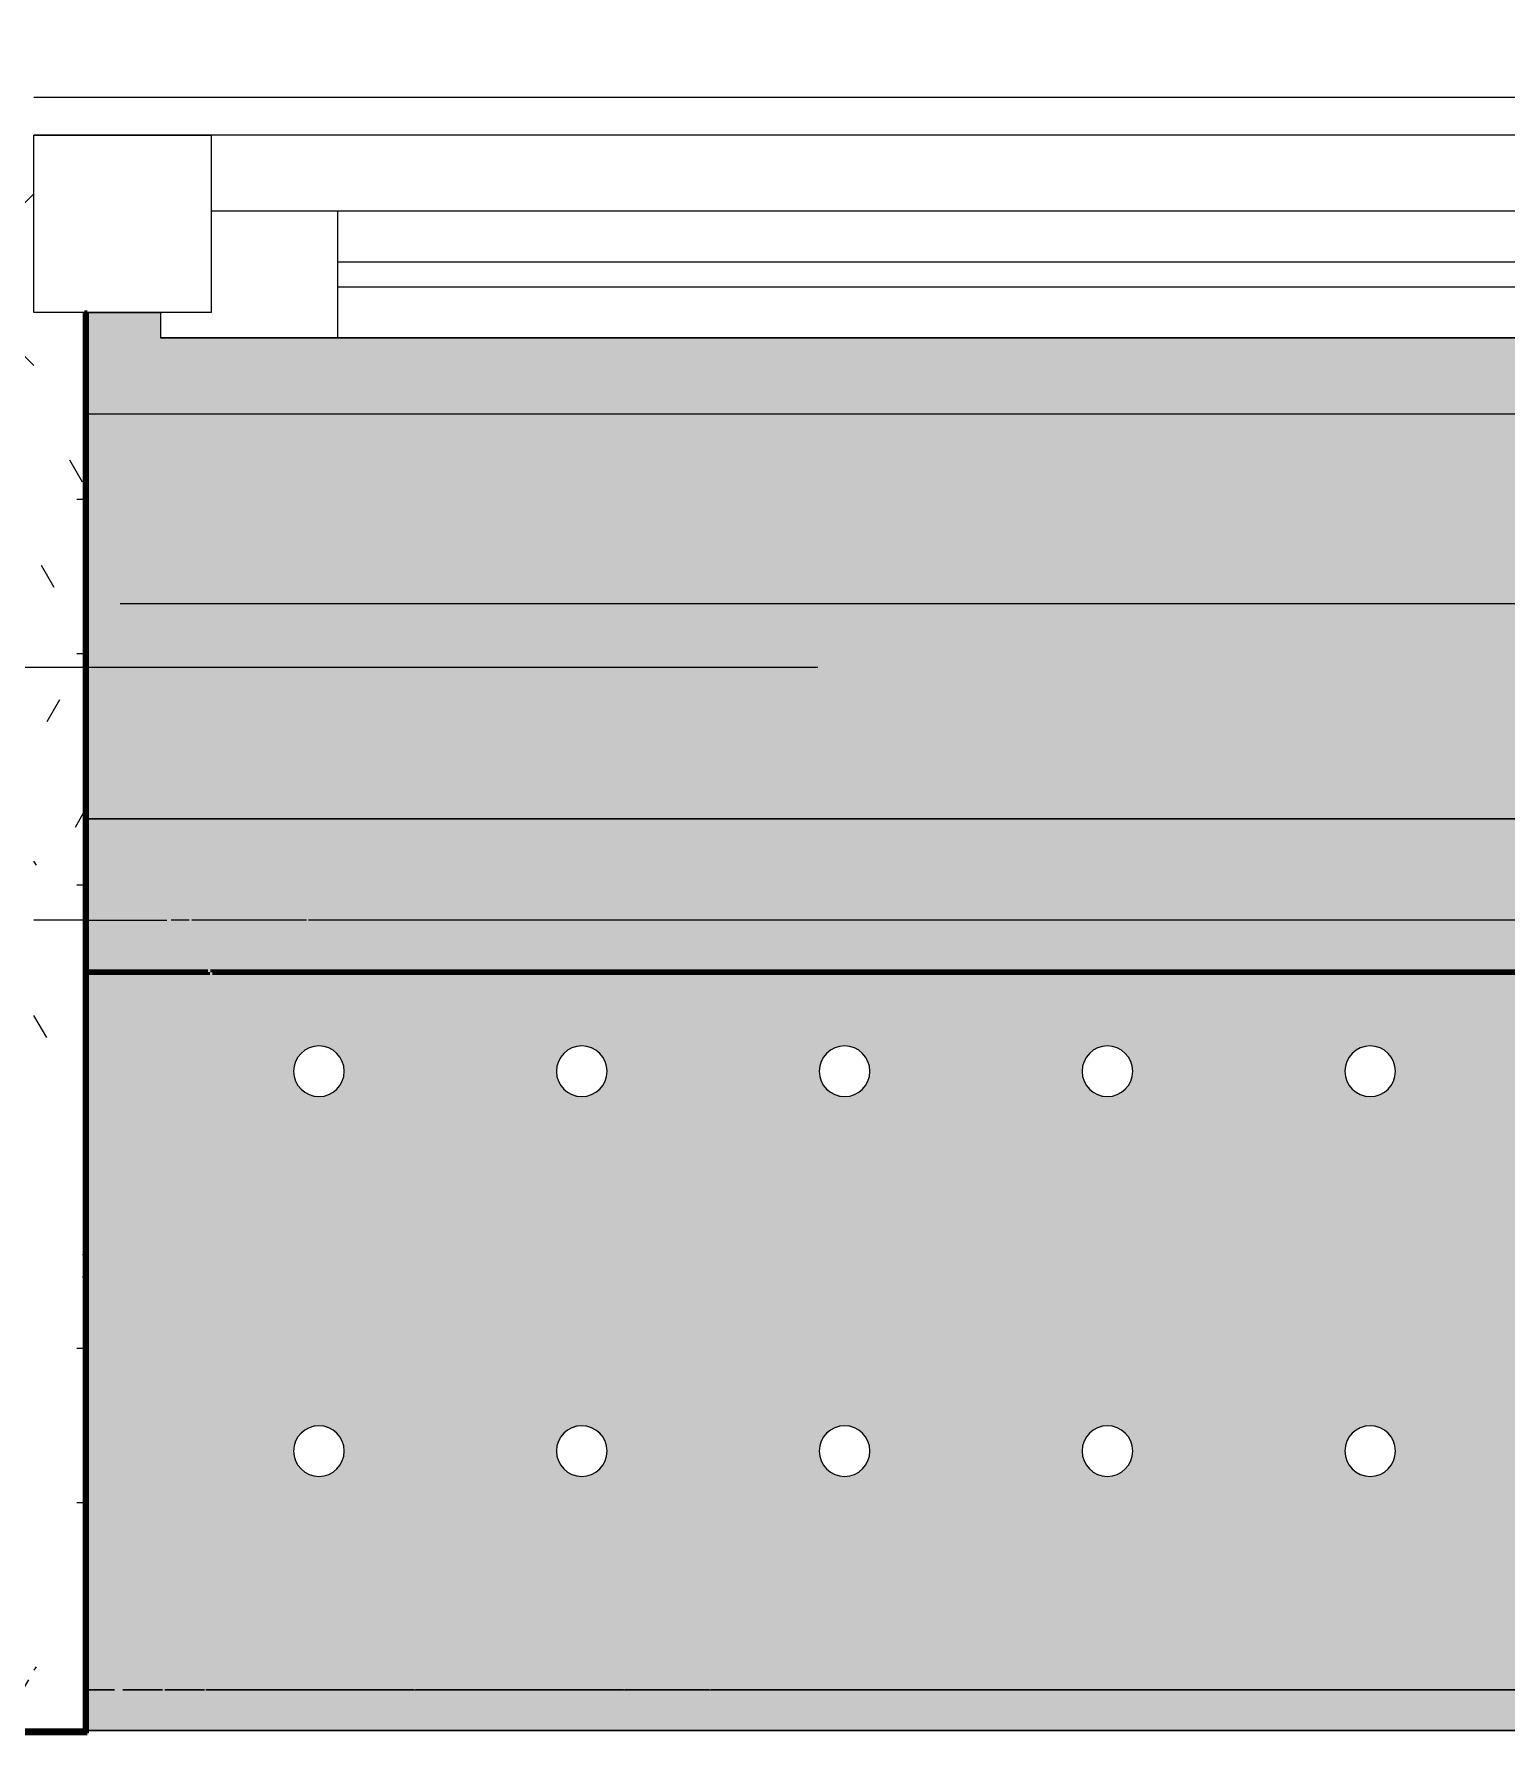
# Model space of a CAD drawing. Header units: millimetres. Extents: x 35524 to 235479, y -8553 to 29000.
# Drawn here: x 77250 to 77831, y 26579 to 27250 of the extents above; entities that cross this region are included whole.
import ezdxf

# ---------------------------------------------------------------- set-up
doc = ezdxf.new("R2010")
doc.units = ezdxf.units.MM
doc.linetypes.add('Осевая', pattern=[3175, 635, -476.25, 1587.5, -476.25])
for name, color, linetype, lineweight in [('A-GLAZ', 7, 'Continuous', 9), ('A-GLAZ-1', 7, 'Continuous', 13), ('A-WALL', 7, 'Continuous', 9), ('A-WALL-IDEN', 7, 'Continuous', 9), ('I-WALL', 7, 'Continuous', 9), ('Оси-2', 7, 'Осевая', 9)]:
    doc.layers.add(name, color=color, linetype=linetype, lineweight=lineweight)
for name, color, linetype, lineweight, true_color in [('I-WALL-12', 7, 'Continuous', 53, 0xeaa7bf), ('I-WALL-18', 7, 'Continuous', 80, 0xffd2ff), ('I-WALL-4', 7, 'Continuous', 9, 0xc0c0c0), ('I-WALL-5', 7, 'Continuous', 9, 0xcbc7bf), ('I-WALL-8', 7, 'Continuous', 80, 0xff80c0), ('S-WALL-ANLY', 7, 'Continuous', 13, 0x008040), ('Знаки-1', 7, 'Continuous', 9, 0xd4ccbd), ('Знаки-3', 9, 'Continuous', 9, 0x808080), ('Знаки-4', 7, 'Continuous', 9, 0xaba79f), ('Знаки-5', 7, 'Continuous', 9, 0xc1bbaf), ('Знаки-6', 7, 'Continuous', 9, 0xd5cdbe), ('Знаки-7', 7, 'Continuous', 9, 0xd1cabb), ('Знаки-8', 7, 'Continuous', 9, 0xccc5b7)]:
    doc.layers.add(name, color=color, linetype=linetype, lineweight=lineweight, true_color=true_color)
doc.layers.add('Знаки-2', color=7, linetype='Continuous', lineweight=9, transparency=0.5)
pattern_1 = [(45, (0, 0), (-70.71068, 70.71068), []), (135, (0, 0), (-70.71068, -70.71068), [])]
pattern_2 = [(0, (0, 0), (121.92, 30.48), [10.058, -81.382, 10.058, -81.382, -487.68]), (0, (0, 0), (121.92, 30.48), [-182.88, 10.058, -172.822, 10.058, -81.382, -213.36]), (0, (0, 0), (121.92, 30.48), [-457.2, 10.058, -50.902, 10.058, -142.342]), (120, (45.72, 15.24), (-87.356454, 90.345817), [10.058, -81.382, 10.058, -81.382, -487.68]), (120, (45.72, 15.24), (-87.356454, 90.345817), [-182.88, 10.058, -172.822, 10.058, -81.382, -213.36]), (120, (45.72, 15.24), (-87.356454, 90.345817), [-457.2, 10.058, -50.902, 10.058, -142.342]), (240, (60.96, 76.2), (-34.563546, -120.825817), [10.058, -81.382, 10.058, -81.382, -487.68]), (240, (60.96, 76.2), (-34.563546, -120.825817), [-182.88, 10.058, -172.822, 10.058, -81.382, -213.36]), (240, (60.96, 76.2), (-34.563546, -120.825817), [-457.2, 10.058, -50.902, 10.058, -142.342])]

# ---------------------------------------------------------------- blocks, each defined once
blk = doc.blocks.new('120_Окно_СКБ_2Ст - 120_Окно_СКБ_2Ст 3100х2500 _мал_створка слева_ 2-V29-План отделки стен 3 этажа в осях 12-23')
at = {"layer": 'A-GLAZ'}
for p, q in [((1550, -5), (-1550, -5)), ((-1430, -55), (600, -55)), ((600, -65), (-1430, -65)), ((-1530, -75), (-1500, -75))]:
    blk.add_line(p, q, dxfattribs=at)
at = {"layer": 'A-GLAZ-1'}
for p, q in [((-1550, -75), (-1550, -5)), ((-1550, -5), (-1480, -5)), ((-1480, -5), (-1480, -75)), ((650, -35), (-1480, -35)), ((-1480, -35), (-1480, -75)), ((-1430, -85), (-1430, -35)), ((-1480, -75), (-1550, -75)), ((-1480, -75), (-1500, -75)), ((-1500, -75), (-1500, -85)), ((-1500, -85), (670, -85)), ((670, -85), (-1500, -85))]:
    blk.add_line(p, q, dxfattribs=at)
blk = doc.blocks.new('Зашивка радиатора_ с перфорацией М6 - Зашивка радиатора_ с перфорацией М6-V91-План отделки стен 3 этажа в осях 12-23')
at = {"layer": 'Знаки-2'}
for points in [[(-364.36, 180), (2690, 180), (2690, 380), (2660, 380), (2660, 370), (1860, 370), (1860, 380), (1830, 380), (1830, 370), (-340, 370), (-340, 380), (-370, 380), (-370, 180)], [(-287.16, -179.94), (2690, -179.94), (2690, -163.94), (-370, -163.94), (-370, -179.94), (-364.36, -179.94)], [(-254.14, -179.94), (-220, -179.94), (-220.68, -163.94), (-260, -164.51), (-259.32, -179.94), (-257.32, -179.94)], [(-245, -179.94), (-220, -179.94), (-220.68, -163.94), (-260, -164.51), (-259.32, -179.94), (-245.18, -179.94)], [(-231.34, -179.94), (-230, -179.94), (-230.34, -163.94), (-250, -163.94), (-249.66, -179.94), (-232.93, -179.94)], [(-240, -179.94), (-230, -179.94), (-230.34, -163.94), (-250, -163.94), (-249.66, -179.94), (-242.59, -179.94)], [(-120.68, -179.94), (-120, -179.94), (-120.68, -163.94), (-160, -164.19), (-159.32, -179.94), (-122.68, -179.94)], [(-120.68, -179.94), (-120, -179.94), (-120.68, -163.94), (-160, -164.19), (-159.32, -179.94), (-122.68, -179.94)], [(-130.34, -179.94), (-130, -179.94), (-130.34, -163.94), (-150, -164.63), (-149.66, -179.94), (-131.34, -179.94)], [(-150, -179.94), (-130, -179.94), (-130.34, -163.94), (-150, -164.63), (-150, -165.65)], [(-20, -179.94), (-20.68, -163.94), (-60, -163.94), (-59.32, -179.94), (-20.68, -179.94)], [(-60, -179.94), (-20, -179.94), (-20.68, -163.94), (-60, -163.94)], [(-30.34, -179.94), (-30, -179.94), (-30.34, -163.94), (-50, -163.94), (-49.66, -179.94), (-31.34, -179.94)], [(-40, -179.94), (-30, -179.94), (-30.34, -163.94), (-50, -163.94), (-49.66, -179.94), (-42.59, -179.94)], [(40, -179.94), (80, -179.94), (79.32, -163.94), (40, -163.94)], [(40, -179.94), (80, -179.94), (79.32, -163.94), (40, -163.94)], [(50, -179.94), (70, -179.94), (69.66, -163.94), (50, -163.94)], [(50, -179.94), (70, -179.94), (69.66, -163.94), (50, -163.94)], [(145.86, -179.94), (180, -179.94), (179.32, -163.94), (140, -163.94), (140.68, -179.94), (142.68, -179.94)], [(179.32, -179.94), (180, -179.94), (179.32, -163.94), (140, -163.94), (140.68, -179.94), (177.32, -179.94)], [(167.07, -179.94), (170, -179.94), (169.66, -163.94), (150, -163.94), (150.34, -179.94), (165.18, -179.94)], [(169.66, -179.94), (170, -179.94), (169.66, -163.94), (150, -163.94), (150.34, -179.94), (168.66, -179.94)]]:
    blk.add_hatch(color=256, dxfattribs=at).paths.add_polyline_path(points)
h = blk.add_hatch(color=256, dxfattribs=at)
h.paths.add_polyline_path([(-364.36, -179.94), (2690, -179.94), (2690, 180), (-370, 180), (-370, -179.94)])
h.paths.add_polyline_path([(-277.5, -79.65), (-282.5, -78.31), (-286.16, -74.65), (-287.5, -69.65), (-286.16, -64.65), (-282.5, -60.98), (-277.5, -59.65), (-272.5, -60.98), (-268.84, -64.65), (-267.5, -69.65), (-268.84, -74.65), (-272.5, -78.31), (-274.91, -79.3)])
h.paths.add_polyline_path([(-173.75, -79.65), (-178.75, -78.31), (-182.41, -74.65), (-183.75, -69.65), (-182.29, -64.49), (-178.75, -60.98), (-173.75, -59.65), (-168.75, -60.98), (-165.09, -64.65), (-163.75, -69.65), (-165.09, -74.65), (-168.75, -78.31), (-171.16, -79.3)])
h.paths.add_polyline_path([(-70, -79.65), (-75, -78.31), (-78.66, -74.65), (-80, -69.65), (-78.66, -64.65), (-75, -60.98), (-70, -59.65), (-65, -60.98), (-61.34, -64.65), (-60, -69.65), (-61.34, -74.65), (-65, -78.31), (-67.41, -79.3)])
h.paths.add_polyline_path([(33.75, -79.65), (28.75, -78.31), (25.09, -74.65), (23.75, -69.65), (25.09, -64.65), (28.75, -60.98), (33.75, -59.65), (38.75, -60.98), (42.41, -64.65), (43.75, -69.65), (42.41, -74.65), (38.75, -78.31), (36.34, -79.3)])
h.paths.add_polyline_path([(137.5, -79.65), (132.5, -78.31), (128.84, -74.65), (127.5, -69.65), (128.84, -64.65), (132.5, -60.98), (137.5, -59.65), (142.5, -60.98), (146.16, -64.65), (147.5, -69.65), (146.16, -74.65), (142.5, -78.31), (140.09, -79.3)])
h.paths.add_polyline_path([(345, -79.65), (340, -78.31), (336.34, -74.65), (335, -69.65), (336.34, -64.65), (340, -60.98), (345, -59.65), (350, -60.98), (353.66, -64.65), (355, -69.65), (353.66, -74.65), (350, -78.31), (347.59, -79.3)])
h.paths.add_polyline_path([(241.25, -79.65), (236.25, -78.31), (232.59, -74.65), (231.25, -69.65), (232.59, -64.65), (236.25, -60.98), (241.25, -59.65), (246.25, -60.98), (249.91, -64.65), (251.25, -69.65), (249.91, -74.65), (246.25, -78.31), (243.84, -79.3)])
h.paths.add_polyline_path([(656.25, -79.65), (651.25, -78.31), (647.59, -74.65), (646.25, -69.65), (647.59, -64.65), (651.25, -60.98), (656.25, -59.65), (661.25, -60.98), (664.91, -64.65), (666.25, -69.65), (664.91, -74.65), (661.25, -78.31), (658.84, -79.3)])
h.paths.add_polyline_path([(552.5, -79.65), (547.5, -78.31), (543.84, -74.65), (542.5, -69.65), (543.84, -64.65), (547.5, -60.98), (552.5, -59.65), (557.5, -60.98), (561.16, -64.65), (562.5, -69.65), (561.16, -74.65), (557.5, -78.31), (555.09, -79.3)])
h.paths.add_polyline_path([(448.75, -79.65), (443.75, -78.31), (440.09, -74.65), (438.75, -69.65), (440.09, -64.65), (443.75, -60.98), (448.75, -59.65), (453.75, -60.98), (457.41, -64.65), (458.75, -69.65), (457.41, -74.65), (453.75, -78.31), (451.34, -79.3)])
h.paths.add_polyline_path([(863.75, -79.65), (858.75, -78.31), (855.09, -74.65), (853.75, -69.65), (855.09, -64.65), (858.75, -60.98), (863.75, -59.65), (868.75, -60.98), (872.41, -64.65), (873.75, -69.65), (872.41, -74.65), (868.75, -78.31), (866.34, -79.3)])
h.paths.add_polyline_path([(760, -79.65), (755, -78.31), (751.34, -74.65), (750, -69.65), (751.34, -64.65), (755, -60.98), (760, -59.65), (765, -60.98), (768.66, -64.65), (770, -69.65), (768.66, -74.65), (765, -78.31), (762.59, -79.3)])
h.paths.add_polyline_path([(967.5, -79.65), (962.5, -78.31), (958.84, -74.65), (957.5, -69.65), (958.84, -64.65), (962.5, -60.98), (967.5, -59.65), (972.5, -60.98), (976.16, -64.65), (977.5, -69.65), (976.16, -74.65), (972.5, -78.31), (970.09, -79.3)])
h.paths.add_polyline_path([(1071.25, -79.65), (1066.25, -78.31), (1062.59, -74.65), (1061.25, -69.65), (1062.59, -64.65), (1066.25, -60.98), (1071.25, -59.65), (1076.25, -60.98), (1079.91, -64.65), (1081.25, -69.65), (1079.91, -74.65), (1076.25, -78.31), (1073.84, -79.3)])
h.paths.add_polyline_path([(1175, -79.65), (1170, -78.31), (1166.34, -74.65), (1165, -69.65), (1166.34, -64.65), (1170, -60.98), (1175, -59.65), (1180, -60.98), (1183.66, -64.65), (1185, -69.65), (1183.66, -74.65), (1180, -78.31), (1177.59, -79.3)])
h.paths.add_polyline_path([(1278.75, -79.65), (1273.75, -78.31), (1270.09, -74.65), (1268.75, -69.65), (1270.09, -64.65), (1274.23, -60.78), (1278.75, -59.65), (1283.75, -60.98), (1287.41, -64.65), (1288.75, -69.65), (1287.41, -74.65), (1283.75, -78.31), (1281.34, -79.3)])
h.paths.add_polyline_path([(1486.25, -79.65), (1481.25, -78.31), (1477.59, -74.65), (1476.25, -69.65), (1477.59, -64.65), (1481.25, -60.98), (1486.25, -59.65), (1491.25, -60.98), (1494.91, -64.65), (1496.25, -69.65), (1494.91, -74.65), (1491.25, -78.31), (1488.84, -79.3)])
h.paths.add_polyline_path([(1382.5, -79.65), (1377.5, -78.31), (1373.84, -74.65), (1372.5, -69.65), (1373.84, -64.65), (1377.5, -60.98), (1382.5, -59.65), (1387.5, -60.98), (1391.16, -64.65), (1392.5, -69.65), (1391.16, -74.65), (1387.5, -78.31), (1385.09, -79.3)])
h.paths.add_polyline_path([(1590, -79.65), (1585, -78.31), (1581.34, -74.65), (1580, -69.65), (1581.34, -64.65), (1585, -60.98), (1590, -59.65), (1595, -60.98), (1598.66, -64.65), (1600, -69.65), (1598.66, -74.65), (1595, -78.31), (1592.59, -79.3)])
h.paths.add_polyline_path([(1693.75, -79.65), (1688.75, -78.31), (1685.09, -74.65), (1683.75, -69.65), (1685.09, -64.65), (1688.75, -60.98), (1693.75, -59.65), (1698.75, -60.98), (1702.41, -64.65), (1703.75, -69.65), (1702.41, -74.65), (1698.75, -78.31), (1696.34, -79.3)])
h.paths.add_polyline_path([(2005, -79.65), (2000, -78.31), (1996.34, -74.65), (1995, -69.65), (1996.34, -64.65), (2000, -60.98), (2005, -59.65), (2010, -60.98), (2013.66, -64.65), (2015, -69.65), (2013.66, -74.65), (2010, -78.31), (2007.59, -79.3)])
h.paths.add_polyline_path([(1901.25, -79.65), (1896.25, -78.31), (1892.59, -74.65), (1891.25, -69.65), (1892.59, -64.65), (1896.25, -60.98), (1901.25, -59.65), (1906.25, -60.98), (1909.91, -64.65), (1911.25, -69.65), (1909.91, -74.65), (1906.25, -78.31), (1903.84, -79.3)])
h.paths.add_polyline_path([(1797.5, -79.65), (1792.5, -78.31), (1788.84, -74.65), (1787.5, -69.65), (1788.84, -64.65), (1792.5, -60.98), (1797.5, -59.65), (1802.5, -60.98), (1806.16, -64.65), (1807.5, -69.65), (1806.16, -74.65), (1802.5, -78.31), (1800.09, -79.3)])
h.paths.add_polyline_path([(2108.75, -79.65), (2103.75, -78.31), (2100.09, -74.65), (2098.75, -69.65), (2100.09, -64.65), (2103.75, -60.98), (2108.75, -59.65), (2113.75, -60.98), (2117.41, -64.65), (2118.75, -69.65), (2117.41, -74.65), (2113.75, -78.31), (2111.34, -79.3)])
h.paths.add_polyline_path([(2212.5, -79.65), (2207.5, -78.31), (2203.84, -74.65), (2202.5, -69.65), (2203.84, -64.65), (2207.5, -60.98), (2212.5, -59.65), (2217.5, -60.98), (2221.16, -64.65), (2222.5, -69.65), (2221.16, -74.65), (2217.5, -78.31), (2215.09, -79.3)])
h.paths.add_polyline_path([(2420, -79.65), (2415, -78.31), (2411.34, -74.65), (2410, -69.65), (2411.34, -64.65), (2415, -60.98), (2420, -59.65), (2425, -60.98), (2428.66, -64.65), (2430, -69.65), (2428.66, -74.65), (2425, -78.31), (2422.59, -79.3)])
h.paths.add_polyline_path([(2316.25, -79.65), (2311.25, -78.31), (2307.59, -74.65), (2306.25, -69.65), (2307.59, -64.65), (2311.25, -60.98), (2316.25, -59.65), (2321.25, -60.98), (2324.91, -64.65), (2326.25, -69.65), (2324.91, -74.65), (2321.25, -78.31), (2318.84, -79.3)])
h.paths.add_polyline_path([(2523.75, -79.65), (2518.75, -78.31), (2515.09, -74.65), (2513.75, -69.65), (2515.09, -64.65), (2518.75, -60.98), (2523.75, -59.65), (2528.75, -60.98), (2532.41, -64.65), (2533.75, -69.65), (2532.41, -74.65), (2528.75, -78.31), (2526.34, -79.3)])
h.paths.add_polyline_path([(2627.5, -79.65), (2622.5, -78.31), (2618.84, -74.65), (2617.5, -69.65), (2618.84, -64.65), (2622.5, -60.98), (2627.5, -59.65), (2632.5, -60.98), (2636.16, -64.65), (2637.5, -69.65), (2636.16, -74.65), (2632.5, -78.31), (2630.09, -79.3)])
h.paths.add_polyline_path([(-277.5, 70.35), (-282.5, 71.69), (-286.16, 75.35), (-287.5, 80.35), (-286.16, 85.35), (-282.5, 89.02), (-277.5, 90.35), (-272.5, 89.02), (-268.84, 85.35), (-267.5, 80.35), (-268.84, 75.35), (-272.5, 71.69), (-274.91, 70.7)])
h.paths.add_polyline_path([(-173.75, 70.35), (-178.75, 71.69), (-182.41, 75.35), (-183.75, 80.35), (-182.29, 85.51), (-178.75, 89.02), (-173.75, 90.35), (-168.75, 89.02), (-165.09, 85.35), (-163.75, 80.35), (-165.09, 75.35), (-168.75, 71.69), (-171.16, 70.7)])
h.paths.add_polyline_path([(-70, 70.35), (-75, 71.69), (-78.66, 75.35), (-80, 80.35), (-78.66, 85.35), (-75, 89.02), (-70, 90.35), (-65, 89.02), (-61.34, 85.35), (-60, 80.35), (-61.34, 75.35), (-65, 71.69), (-67.41, 70.7)])
h.paths.add_polyline_path([(137.5, 70.35), (132.5, 71.69), (128.84, 75.35), (127.5, 80.35), (128.84, 85.35), (132.5, 89.02), (137.5, 90.35), (142.5, 89.02), (146.16, 85.35), (147.5, 80.35), (146.16, 75.35), (142.5, 71.69), (140.09, 70.7)])
h.paths.add_polyline_path([(33.75, 70.35), (28.75, 71.69), (25.09, 75.35), (23.75, 80.35), (25.09, 85.35), (28.75, 89.02), (33.75, 90.35), (38.75, 89.02), (42.41, 85.35), (43.75, 80.35), (42.41, 75.35), (38.75, 71.69), (36.34, 70.7)])
h.paths.add_polyline_path([(241.25, 70.35), (236.25, 71.69), (232.59, 75.35), (231.25, 80.35), (232.59, 85.35), (236.25, 89.02), (241.25, 90.35), (246.25, 89.02), (249.91, 85.35), (251.25, 80.35), (249.91, 75.35), (246.25, 71.69), (243.84, 70.7)])
h.paths.add_polyline_path([(345, 70.35), (340, 71.69), (336.34, 75.35), (335, 80.35), (336.34, 85.35), (340, 89.02), (345, 90.35), (350, 89.02), (353.66, 85.35), (355, 80.35), (353.66, 75.35), (350, 71.69), (347.59, 70.7)])
h.paths.add_polyline_path([(448.75, 70.35), (443.75, 71.69), (440.09, 75.35), (438.75, 80.35), (440.09, 85.35), (443.75, 89.02), (448.75, 90.35), (453.75, 89.02), (457.41, 85.35), (458.75, 80.35), (457.41, 75.35), (453.75, 71.69), (451.34, 70.7)])
h.paths.add_polyline_path([(656.25, 70.35), (651.25, 71.69), (647.59, 75.35), (646.25, 80.35), (647.59, 85.35), (651.25, 89.02), (656.25, 90.35), (661.25, 89.02), (664.91, 85.35), (666.25, 80.35), (664.91, 75.35), (661.25, 71.69), (658.84, 70.7)])
h.paths.add_polyline_path([(552.5, 70.35), (547.5, 71.69), (543.84, 75.35), (542.5, 80.35), (543.84, 85.35), (547.5, 89.02), (552.5, 90.35), (557.5, 89.02), (561.16, 85.35), (562.5, 80.35), (561.16, 75.35), (557.5, 71.69), (555.09, 70.7)])
h.paths.add_polyline_path([(863.75, 70.35), (858.75, 71.69), (855.09, 75.35), (853.75, 80.35), (855.09, 85.35), (858.75, 89.02), (863.75, 90.35), (868.75, 89.02), (872.41, 85.35), (873.75, 80.35), (872.41, 75.35), (868.75, 71.69), (866.34, 70.7)])
h.paths.add_polyline_path([(760, 70.35), (755, 71.69), (751.34, 75.35), (750, 80.35), (751.34, 85.35), (755, 89.02), (760, 90.35), (765, 89.02), (768.66, 85.35), (770, 80.35), (768.66, 75.35), (765, 71.69), (762.59, 70.7)])
h.paths.add_polyline_path([(967.5, 70.35), (962.5, 71.69), (958.84, 75.35), (957.5, 80.35), (958.84, 85.35), (962.5, 89.02), (967.5, 90.35), (972.5, 89.02), (976.16, 85.35), (977.5, 80.35), (976.16, 75.35), (972.5, 71.69), (970.09, 70.7)])
h.paths.add_polyline_path([(1071.25, 70.35), (1066.25, 71.69), (1062.59, 75.35), (1061.25, 80.35), (1062.59, 85.35), (1066.25, 89.02), (1071.25, 90.35), (1076.25, 89.02), (1079.91, 85.35), (1081.25, 80.35), (1079.91, 75.35), (1076.25, 71.69), (1073.84, 70.7)])
h.paths.add_polyline_path([(1175, 70.35), (1170, 71.69), (1166.34, 75.35), (1165, 80.35), (1166.34, 85.35), (1170, 89.02), (1175, 90.35), (1180, 89.02), (1183.66, 85.35), (1185, 80.35), (1183.66, 75.35), (1180, 71.69), (1177.59, 70.7)])
h.paths.add_polyline_path([(1278.75, 70.35), (1273.75, 71.69), (1270.09, 75.35), (1268.75, 80.35), (1270.09, 85.35), (1274.23, 89.22), (1278.75, 90.35), (1283.75, 89.02), (1287.41, 85.35), (1288.75, 80.35), (1287.41, 75.35), (1283.75, 71.69), (1281.34, 70.7)])
h.paths.add_polyline_path([(1382.5, 70.35), (1377.5, 71.69), (1373.84, 75.35), (1372.5, 80.35), (1373.84, 85.35), (1377.5, 89.02), (1382.5, 90.35), (1387.5, 89.02), (1391.16, 85.35), (1392.5, 80.35), (1391.16, 75.35), (1387.5, 71.69), (1385.09, 70.7)])
h.paths.add_polyline_path([(1486.25, 70.35), (1481.25, 71.69), (1477.59, 75.35), (1476.25, 80.35), (1477.59, 85.35), (1481.25, 89.02), (1486.25, 90.35), (1491.25, 89.02), (1494.91, 85.35), (1496.25, 80.35), (1494.91, 75.35), (1491.25, 71.69), (1488.84, 70.7)])
h.paths.add_polyline_path([(1693.75, 70.35), (1688.75, 71.69), (1685.09, 75.35), (1683.75, 80.35), (1685.09, 85.35), (1688.75, 89.02), (1693.75, 90.35), (1698.75, 89.02), (1702.41, 85.35), (1703.75, 80.35), (1702.41, 75.35), (1698.75, 71.69), (1696.34, 70.7)])
h.paths.add_polyline_path([(1590, 70.35), (1585, 71.69), (1581.34, 75.35), (1580, 80.35), (1581.34, 85.35), (1585, 89.02), (1590, 90.35), (1595, 89.02), (1598.66, 85.35), (1600, 80.35), (1598.66, 75.35), (1595, 71.69), (1592.59, 70.7)])
h.paths.add_polyline_path([(1797.5, 70.35), (1792.5, 71.69), (1788.84, 75.35), (1787.5, 80.35), (1788.84, 85.35), (1792.5, 89.02), (1797.5, 90.35), (1802.5, 89.02), (1806.16, 85.35), (1807.5, 80.35), (1806.16, 75.35), (1802.5, 71.69), (1800.09, 70.7)])
h.paths.add_polyline_path([(2005, 70.35), (2000, 71.69), (1996.34, 75.35), (1995, 80.35), (1996.34, 85.35), (2000, 89.02), (2005, 90.35), (2010, 89.02), (2013.66, 85.35), (2015, 80.35), (2013.66, 75.35), (2010, 71.69), (2007.59, 70.7)])
h.paths.add_polyline_path([(1901.25, 70.35), (1896.25, 71.69), (1892.59, 75.35), (1891.25, 80.35), (1892.59, 85.35), (1896.25, 89.02), (1901.25, 90.35), (1906.25, 89.02), (1909.91, 85.35), (1911.25, 80.35), (1909.91, 75.35), (1906.25, 71.69), (1903.84, 70.7)])
h.paths.add_polyline_path([(2108.75, 70.35), (2103.75, 71.69), (2100.09, 75.35), (2098.75, 80.35), (2100.09, 85.35), (2103.75, 89.02), (2108.75, 90.35), (2113.75, 89.02), (2117.41, 85.35), (2118.75, 80.35), (2117.41, 75.35), (2113.75, 71.69), (2111.34, 70.7)])
h.paths.add_polyline_path([(2212.5, 70.35), (2207.5, 71.69), (2203.84, 75.35), (2202.5, 80.35), (2203.84, 85.35), (2207.5, 89.02), (2212.5, 90.35), (2217.5, 89.02), (2221.16, 85.35), (2222.5, 80.35), (2221.16, 75.35), (2217.5, 71.69), (2215.09, 70.7)])
h.paths.add_polyline_path([(2316.25, 70.35), (2311.25, 71.69), (2307.59, 75.35), (2306.25, 80.35), (2307.59, 85.35), (2311.25, 89.02), (2316.25, 90.35), (2321.25, 89.02), (2324.91, 85.35), (2326.25, 80.35), (2324.91, 75.35), (2321.25, 71.69), (2318.84, 70.7)])
h.paths.add_polyline_path([(2420, 70.35), (2415, 71.69), (2411.34, 75.35), (2410, 80.35), (2411.34, 85.35), (2415, 89.02), (2420, 90.35), (2425, 89.02), (2428.66, 85.35), (2430, 80.35), (2428.66, 75.35), (2425, 71.69), (2422.59, 70.7)])
h.paths.add_polyline_path([(2627.5, 70.35), (2622.5, 71.69), (2618.84, 75.35), (2617.5, 80.35), (2618.84, 85.35), (2622.5, 89.02), (2627.5, 90.35), (2632.5, 89.02), (2636.16, 85.35), (2637.5, 80.35), (2636.16, 75.35), (2632.5, 71.69), (2630.09, 70.7)])
h.paths.add_polyline_path([(2523.75, 70.35), (2518.75, 71.69), (2515.09, 75.35), (2513.75, 80.35), (2515.09, 85.35), (2518.75, 89.02), (2523.75, 90.35), (2528.75, 89.02), (2532.41, 85.35), (2533.75, 80.35), (2532.41, 75.35), (2528.75, 71.69), (2526.34, 70.7)])
at = {"layer": 'Знаки-1'}
for p, q in [((-248.72, -163.94), (-245.18, -163.94)), ((-245.18, -163.94), (-248.72, -163.94)), ((-245, -163.94), (-240, -163.94)), ((-240, -163.94), (-245, -163.94)), ((-239.37, -163.94), (-235, -163.94)), ((-235, -163.94), (-239.37, -163.94)), ((-234.82, -163.94), (-231.28, -163.94)), ((-231.28, -163.94), (-234.82, -163.94)), ((-148.72, -163.94), (-145.18, -163.94)), ((-145.18, -163.94), (-148.72, -163.94)), ((-145, -163.94), (-140.07, -163.94)), ((-140.07, -163.94), (-145, -163.94)), ((-140, -163.94), (-135, -163.94)), ((-135, -163.94), (-140, -163.94)), ((-134.82, -163.94), (-131.28, -163.94)), ((-131.28, -163.94), (-134.82, -163.94)), ((-50, -163.94), (-49.66, -163.94)), ((-47.07, -163.94), (-50, -163.94)), ((-49.66, -163.94), (-45.19, -163.94)), ((-45.19, -163.94), (-47.07, -163.94)), ((-45, -163.94), (-35, -163.94)), ((-37.41, -163.94), (-45, -163.94)), ((-35, -163.94), (-37.41, -163.94)), ((-34.81, -163.94), (-30, -163.94)), ((-30.34, -163.94), (-34.81, -163.94)), ((-30, -163.94), (-30.34, -163.94)), ((51.28, -163.94), (54.82, -163.94)), ((54.82, -163.94), (51.28, -163.94)), ((55, -163.94), (65, -163.94)), ((60, -163.94), (55, -163.94)), ((65, -163.94), (60, -163.94)), ((65.18, -163.94), (68.72, -163.94)), ((68.72, -163.94), (65.18, -163.94)), ((151.28, -163.94), (154.82, -163.94)), ((154.82, -163.94), (151.28, -163.94)), ((155, -163.94), (165, -163.94)), ((165, -163.94), (155, -163.94)), ((165.18, -163.94), (168.72, -163.94)), ((168.72, -163.94), (165.18, -163.94)), ((-248.72, -179.94), (-245.18, -179.94)), ((-245.18, -179.94), (-248.72, -179.94)), ((-245, -179.94), (-235, -179.94)), ((-235, -179.94), (-245, -179.94)), ((-234.82, -179.94), (-231.28, -179.94)), ((-231.28, -179.94), (-234.82, -179.94)), ((-148.72, -179.94), (-145.18, -179.94)), ((-145.18, -179.94), (-148.72, -179.94)), ((-145, -179.94), (-135, -179.94)), ((-135, -179.94), (-145, -179.94)), ((-134.82, -179.94), (-131.28, -179.94)), ((-131.28, -179.94), (-134.82, -179.94)), ((-50, -179.94), (-45.19, -179.94)), ((-45.19, -179.94), (-50, -179.94)), ((-45, -179.94), (-35, -179.94)), ((-35, -179.94), (-45, -179.94)), ((-34.81, -179.94), (-30, -179.94)), ((-30, -179.94), (-34.81, -179.94)), ((51.28, -179.94), (54.82, -179.94)), ((54.82, -179.94), (51.28, -179.94)), ((55, -179.94), (65, -179.94)), ((65, -179.94), (55, -179.94)), ((65.18, -179.94), (68.72, -179.94)), ((68.72, -179.94), (65.18, -179.94)), ((151.28, -179.94), (154.82, -179.94)), ((154.82, -179.94), (151.28, -179.94)), ((155, -179.94), (160, -179.94)), ((165, -179.94), (155, -179.94)), ((160, -179.94), (165, -179.94)), ((165.18, -179.94), (168.72, -179.94)), ((168.72, -179.94), (165.18, -179.94))]:
    blk.add_line(p, q, dxfattribs=at)
at = {"layer": 'Знаки-3'}
for p, q in [((-340, 380), (-370, 380)), ((-370, 180), (2690, 180)), ((2690, 180), (-370, 180)), ((-370, -179.94), (2690, -179.94))]:
    blk.add_line(p, q, dxfattribs=at)
for centre, start, end in [((-277.5, 80.35), 0, 180), ((-173.75, 80.35), 0, 180), ((-70, 80.35), 0, 180), ((33.75, 80.35), 0, 180), ((137.5, 80.35), 0, 180), ((-277.5, 80.35), 180, 360), ((-173.75, 80.35), 180, 0), ((-70, 80.35), 180, 0), ((33.75, 80.35), 180, 360), ((137.5, 80.35), 180, 0), ((-277.5, -69.65), 0, 180), ((-173.75, -69.65), 0, 180), ((-70, -69.65), 0, 180), ((33.75, -69.65), 0, 180), ((137.5, -69.65), 0, 180), ((-277.5, -69.65), 180, 0), ((-173.75, -69.65), 180, 0), ((-70, -69.65), 180, 0), ((33.75, -69.65), 180, 0), ((137.5, -69.65), 180, 0)]:
    blk.add_arc(centre, 10, start, end, dxfattribs=at)
at = {"layer": 'Знаки-4'}
for p, q in [((-370, 380), (-340, 380)), ((-370, -163.94), (-358.26, -163.94)), ((-354.88, -163.94), (-339.21, -163.94)), ((-338.39, -163.94), (-322.71, -163.94)), ((-322.14, -163.94), (2547.61, -163.94)), ((2688.76, -179.94), (-370, -179.94)), ((2688.76, -179.94), (-370, -179.94))]:
    blk.add_line(p, q, dxfattribs=at)
for centre, start, end in [((-277.5, 80.35), 0, 180), ((-173.75, 80.35), 0, 180), ((-70, 80.35), 0, 180), ((33.75, 80.35), 0, 180), ((137.5, 80.35), 0, 180), ((-277.5, 80.35), 180, 360), ((-173.75, 80.35), 180, 360), ((-70, 80.35), 180, 360), ((33.75, 80.35), 180, 360), ((137.5, 80.35), 180, 360), ((-277.5, -69.65), 0, 180), ((-173.75, -69.65), 0, 180), ((-70, -69.65), 0, 180), ((33.75, -69.65), 0, 180), ((137.5, -69.65), 0, 180), ((-277.5, -69.65), 180, 360), ((-173.75, -69.65), 180, 360), ((-70, -69.65), 180, 360), ((33.75, -69.65), 180, 360), ((137.5, -69.65), 180, 360)]:
    blk.add_arc(centre, 10, start, end, dxfattribs=at)
at = {"layer": 'Знаки-5'}
for p, q in [((-370, 180), (-370, 380)), ((2690, 180), (-370, 180)), ((-370, -160), (-370, 180)), ((-370, 180), (2690, 180)), ((-370, -179.94), (-370, -160.21)), ((-358.26, -163.94), (-370, -163.94)), ((-370, -163.94), (-370, -179.94)), ((-339.21, -163.94), (-354.88, -163.94)), ((-322.71, -163.94), (-338.39, -163.94)), ((-260, -163.94), (-322.14, -163.94)), ((-260, -163.94), (-250, -163.94)), ((-250, -163.94), (-260, -163.94)), ((-250, -163.94), (-240, -163.94)), ((-240, -163.94), (-250, -163.94)), ((-239.37, -163.94), (-230, -163.94)), ((-230, -163.94), (-239.37, -163.94)), ((-230, -163.94), (-222.8, -163.94)), ((-222.8, -163.94), (-230, -163.94)), ((-222.68, -163.94), (-220, -163.94)), ((-220, -163.94), (-222.68, -163.94)), ((-160, -163.94), (-220, -163.94)), ((-160, -163.94), (-157.32, -163.94)), ((-157.32, -163.94), (-160, -163.94)), ((-156.71, -163.94), (-140.07, -163.94)), ((-140.07, -163.94), (-156.71, -163.94)), ((-140, -163.94), (-123.41, -163.94)), ((-123.41, -163.94), (-140, -163.94)), ((-122.68, -163.94), (-120, -163.94)), ((-120, -163.94), (-122.68, -163.94)), ((-60, -163.94), (-120, -163.94)), ((-60, -163.94), (-20, -163.94)), ((-20, -163.94), (-60, -163.94)), ((40, -163.94), (-20, -163.94)), ((40, -163.94), (50, -163.94)), ((50, -163.94), (40, -163.94)), ((50, -163.94), (70, -163.94)), ((70, -163.94), (50, -163.94)), ((70, -163.94), (80, -163.94)), ((80, -163.94), (70, -163.94)), ((140, -163.94), (80, -163.94)), ((140, -163.94), (180, -163.94)), ((180, -163.94), (140, -163.94)), ((240, -163.94), (180, -163.94)), ((-370, -179.94), (-260, -179.94)), ((-260, -179.94), (-250, -179.94)), ((-250, -179.94), (-260, -179.94)), ((-250, -179.94), (-230, -179.94)), ((-230, -179.94), (-250, -179.94)), ((-230, -179.94), (-220, -179.94)), ((-220, -179.94), (-230, -179.94)), ((-220, -179.94), (-160, -179.94)), ((-160, -179.94), (-120, -179.94)), ((-120, -179.94), (-160, -179.94)), ((-120, -179.94), (-60, -179.94)), ((-60, -179.94), (-20, -179.94)), ((-20, -179.94), (-60, -179.94)), ((-20, -179.94), (40, -179.94)), ((40, -179.94), (50, -179.94)), ((50, -179.94), (40, -179.94)), ((50, -179.94), (70, -179.94)), ((70, -179.94), (50, -179.94)), ((70, -179.94), (80, -179.94)), ((80, -179.94), (70, -179.94)), ((80, -179.94), (140, -179.94)), ((140, -179.94), (180, -179.94)), ((180, -179.94), (140, -179.94)), ((180, -179.94), (240, -179.94))]:
    blk.add_line(p, q, dxfattribs=at)
at = {"layer": 'Знаки-6'}
for p, q in [((-245.18, -163.94), (-248.66, -163.94)), ((-240, -163.94), (-245, -163.94)), ((-235, -163.94), (-239.38, -163.94)), ((-231.34, -163.94), (-234.82, -163.94)), ((-145.18, -163.94), (-148.66, -163.94)), ((-140.07, -163.94), (-145, -163.94)), ((-135, -163.94), (-140, -163.94)), ((-131.34, -163.94), (-134.82, -163.94)), ((-45.18, -163.94), (-48.66, -163.94)), ((-35, -163.94), (-45, -163.94)), ((-31.34, -163.94), (-34.82, -163.94)), ((54.82, -163.94), (51.34, -163.94)), ((65, -163.94), (55, -163.94)), ((68.66, -163.94), (65.18, -163.94)), ((154.82, -163.94), (151.34, -163.94)), ((165, -163.94), (155, -163.94)), ((168.66, -163.94), (165.18, -163.94)), ((-248.66, -179.94), (-245.18, -179.94)), ((-245, -179.94), (-235, -179.94)), ((-234.82, -179.94), (-231.34, -179.94)), ((-148.66, -179.94), (-145.18, -179.94)), ((-145, -179.94), (-135, -179.94)), ((-134.82, -179.94), (-131.34, -179.94)), ((-48.66, -179.94), (-45.18, -179.94)), ((-45, -179.94), (-35, -179.94)), ((-34.82, -179.94), (-31.34, -179.94)), ((51.34, -179.94), (54.82, -179.94)), ((55, -179.94), (65, -179.94)), ((65.18, -179.94), (68.66, -179.94)), ((151.34, -179.94), (154.82, -179.94)), ((155, -179.94), (165, -179.94)), ((165.18, -179.94), (168.66, -179.94))]:
    blk.add_line(p, q, dxfattribs=at)
at = {"layer": 'Знаки-7'}
for p, q in [((-250, -163.94), (-259.32, -163.94)), ((-250, -163.94), (-245.19, -163.94)), ((-249.66, -163.94), (-250, -163.94)), ((-247.07, -163.94), (-249.66, -163.94)), ((-245.19, -163.94), (-247.07, -163.94)), ((-245, -163.94), (-240, -163.94)), ((-240, -163.94), (-245, -163.94)), ((-239.37, -163.94), (-235, -163.94)), ((-235, -163.94), (-239.37, -163.94)), ((-234.81, -163.94), (-230.34, -163.94)), ((-230, -163.94), (-234.81, -163.94)), ((-230.34, -163.94), (-230, -163.94)), ((-222.83, -163.94), (-230, -163.94)), ((-220.68, -163.94), (-222.68, -163.94)), ((-157.32, -163.94), (-159.32, -163.94)), ((-150, -163.94), (-156.62, -163.94)), ((-150, -163.94), (-149.66, -163.94)), ((-148.66, -163.94), (-150, -163.94)), ((-149.66, -163.94), (-148.66, -163.94)), ((-148.66, -163.94), (-147.07, -163.94)), ((-145.19, -163.94), (-148.66, -163.94)), ((-147.07, -163.94), (-145.19, -163.94)), ((-145, -163.94), (-142.59, -163.94)), ((-140.07, -163.94), (-145, -163.94)), ((-142.59, -163.94), (-140.07, -163.94)), ((-140, -163.94), (-137.41, -163.94)), ((-135, -163.94), (-140, -163.94)), ((-137.41, -163.94), (-135, -163.94)), ((-134.81, -163.94), (-132.93, -163.94)), ((-130, -163.94), (-134.81, -163.94)), ((-132.93, -163.94), (-130, -163.94)), ((-123.52, -163.94), (-130, -163.94)), ((-120.68, -163.94), (-122.68, -163.94)), ((-50, -163.94), (-59.32, -163.94)), ((-48.72, -163.94), (-45.18, -163.94)), ((-45.18, -163.94), (-48.72, -163.94)), ((-45, -163.94), (-35, -163.94)), ((-35, -163.94), (-45, -163.94)), ((-34.82, -163.94), (-31.28, -163.94)), ((-31.28, -163.94), (-34.82, -163.94)), ((-20.68, -163.94), (-30, -163.94)), ((50, -163.94), (40.68, -163.94)), ((50, -163.94), (50.34, -163.94)), ((54.81, -163.94), (50, -163.94)), ((50.34, -163.94), (51.34, -163.94)), ((51.34, -163.94), (52.93, -163.94)), ((52.93, -163.94), (54.81, -163.94)), ((55, -163.94), (57.41, -163.94)), ((57.41, -163.94), (55, -163.94)), ((57.41, -163.94), (60, -163.94)), ((60, -163.94), (57.41, -163.94)), ((60, -163.94), (62.59, -163.94)), ((65, -163.94), (60, -163.94)), ((62.59, -163.94), (65, -163.94)), ((65.19, -163.94), (67.07, -163.94)), ((67.07, -163.94), (65.19, -163.94)), ((67.07, -163.94), (68.66, -163.94)), ((68.66, -163.94), (67.07, -163.94)), ((68.66, -163.94), (69.66, -163.94)), ((69.66, -163.94), (68.66, -163.94)), ((69.66, -163.94), (70, -163.94)), ((70, -163.94), (69.66, -163.94)), ((79.32, -163.94), (70, -163.94)), ((150, -163.94), (140.68, -163.94)), ((150, -163.94), (151.34, -163.94)), ((154.81, -163.94), (150, -163.94)), ((151.34, -163.94), (154.81, -163.94)), ((155, -163.94), (160, -163.94)), ((165, -163.94), (155, -163.94)), ((160, -163.94), (165, -163.94)), ((165.19, -163.94), (168.66, -163.94)), ((170, -163.94), (165.19, -163.94)), ((168.66, -163.94), (170, -163.94)), ((179.32, -163.94), (170, -163.94)), ((-259.32, -179.94), (-250, -179.94)), ((-250, -179.94), (-245.19, -179.94)), ((-245.19, -179.94), (-250, -179.94)), ((-245, -179.94), (-235, -179.94)), ((-235, -179.94), (-245, -179.94)), ((-234.81, -179.94), (-230, -179.94)), ((-230, -179.94), (-234.81, -179.94)), ((-230, -179.94), (-220.68, -179.94)), ((-159.32, -179.94), (-150, -179.94)), ((-150, -179.94), (-149.66, -179.94)), ((-147.07, -179.94), (-150, -179.94)), ((-149.66, -179.94), (-148.66, -179.94)), ((-148.66, -179.94), (-147.07, -179.94)), ((-147.07, -179.94), (-145.19, -179.94)), ((-145.19, -179.94), (-147.07, -179.94)), ((-145, -179.94), (-142.59, -179.94)), ((-142.59, -179.94), (-145, -179.94)), ((-142.59, -179.94), (-140, -179.94)), ((-140, -179.94), (-142.59, -179.94)), ((-140, -179.94), (-137.41, -179.94)), ((-137.41, -179.94), (-140, -179.94)), ((-137.41, -179.94), (-135, -179.94)), ((-135, -179.94), (-137.41, -179.94)), ((-134.81, -179.94), (-132.93, -179.94)), ((-132.93, -179.94), (-134.81, -179.94)), ((-132.93, -179.94), (-131.34, -179.94)), ((-131.34, -179.94), (-132.93, -179.94)), ((-131.34, -179.94), (-130.34, -179.94)), ((-130.34, -179.94), (-131.34, -179.94)), ((-130.34, -179.94), (-130, -179.94)), ((-130, -179.94), (-130.34, -179.94)), ((-130, -179.94), (-120.68, -179.94)), ((-59.32, -179.94), (-50, -179.94)), ((-48.72, -179.94), (-45.18, -179.94)), ((-45.18, -179.94), (-48.72, -179.94)), ((-45, -179.94), (-40, -179.94)), ((-40, -179.94), (-45, -179.94)), ((-40, -179.94), (-35, -179.94)), ((-35, -179.94), (-40, -179.94)), ((-34.82, -179.94), (-31.28, -179.94)), ((-31.28, -179.94), (-34.82, -179.94)), ((-30, -179.94), (-20.68, -179.94)), ((40.68, -179.94), (50, -179.94)), ((50, -179.94), (54.81, -179.94)), ((51.34, -179.94), (50, -179.94)), ((54.81, -179.94), (51.34, -179.94)), ((55, -179.94), (65, -179.94)), ((65, -179.94), (55, -179.94)), ((65.19, -179.94), (70, -179.94)), ((70, -179.94), (65.19, -179.94)), ((70, -179.94), (79.32, -179.94)), ((140.68, -179.94), (150, -179.94)), ((150, -179.94), (154.81, -179.94)), ((154.81, -179.94), (150, -179.94)), ((155, -179.94), (165, -179.94)), ((165, -179.94), (155, -179.94)), ((165.19, -179.94), (170, -179.94)), ((170, -179.94), (165.19, -179.94)), ((170, -179.94), (179.32, -179.94))]:
    blk.add_line(p, q, dxfattribs=at)
at = {"layer": 'Знаки-8'}
for p, q in [((-370, -163.94), (-370, -179.94)), ((-260, -163.94), (-250, -163.94)), ((-250, -163.94), (-260, -163.94)), ((-248.72, -163.94), (-245.18, -163.94)), ((-245.18, -163.94), (-248.72, -163.94)), ((-245, -163.94), (-240, -163.94)), ((-240, -163.94), (-245, -163.94)), ((-239.37, -163.94), (-235, -163.94)), ((-235, -163.94), (-239.37, -163.94)), ((-234.82, -163.94), (-231.28, -163.94)), ((-231.28, -163.94), (-234.82, -163.94)), ((-230, -163.94), (-222.8, -163.94)), ((-222.8, -163.94), (-230, -163.94)), ((-222.68, -163.94), (-220, -163.94)), ((-220, -163.94), (-222.68, -163.94)), ((-160, -163.94), (-157.32, -163.94)), ((-157.32, -163.94), (-160, -163.94)), ((-156.71, -163.94), (-150, -163.94)), ((-154.14, -163.94), (-156.71, -163.94)), ((-150, -163.94), (-154.14, -163.94)), ((-150, -163.94), (-147.07, -163.94)), ((-145.19, -163.94), (-150, -163.94)), ((-147.07, -163.94), (-145.19, -163.94)), ((-145, -163.94), (-140.07, -163.94)), ((-140.07, -163.94), (-145, -163.94)), ((-140, -163.94), (-135, -163.94)), ((-135, -163.94), (-140, -163.94)), ((-134.81, -163.94), (-132.93, -163.94)), ((-130, -163.94), (-134.81, -163.94)), ((-132.93, -163.94), (-130, -163.94)), ((-130, -163.94), (-125.86, -163.94)), ((-123.41, -163.94), (-130, -163.94)), ((-125.86, -163.94), (-123.41, -163.94)), ((-122.68, -163.94), (-120, -163.94)), ((-120.68, -163.94), (-122.68, -163.94)), ((-120, -163.94), (-120.68, -163.94)), ((-60, -163.94), (-50, -163.94)), ((-50, -163.94), (-60, -163.94)), ((-50, -163.94), (-45.19, -163.94)), ((-45.19, -163.94), (-50, -163.94)), ((-45, -163.94), (-35, -163.94)), ((-35, -163.94), (-45, -163.94)), ((-34.81, -163.94), (-30, -163.94)), ((-30, -163.94), (-34.81, -163.94)), ((-30, -163.94), (-20, -163.94)), ((-20, -163.94), (-30, -163.94)), ((40, -163.94), (50, -163.94)), ((50, -163.94), (40, -163.94)), ((51.28, -163.94), (54.82, -163.94)), ((54.82, -163.94), (51.28, -163.94)), ((55, -163.94), (60, -163.94)), ((60, -163.94), (55, -163.94)), ((60, -163.94), (65, -163.94)), ((65, -163.94), (60, -163.94)), ((65.18, -163.94), (68.72, -163.94)), ((68.72, -163.94), (65.18, -163.94)), ((70, -163.94), (74.14, -163.94)), ((80, -163.94), (70, -163.94)), ((74.14, -163.94), (80, -163.94)), ((140, -163.94), (150, -163.94)), ((142.68, -163.94), (140, -163.94)), ((150, -163.94), (142.68, -163.94)), ((150, -163.94), (151.34, -163.94)), ((151.34, -163.94), (150, -163.94)), ((151.34, -163.94), (154.81, -163.94)), ((154.81, -163.94), (151.34, -163.94)), ((155, -163.94), (157.41, -163.94)), ((160, -163.94), (155, -163.94)), ((157.41, -163.94), (165, -163.94)), ((165, -163.94), (160, -163.94)), ((165.19, -163.94), (168.66, -163.94)), ((168.66, -163.94), (165.19, -163.94)), ((168.66, -163.94), (170, -163.94)), ((170, -163.94), (168.66, -163.94)), ((170, -163.94), (180, -163.94)), ((180, -163.94), (170, -163.94)), ((-260, -179.94), (-250, -179.94)), ((-250, -179.94), (-260, -179.94)), ((-248.72, -179.94), (-245.18, -179.94)), ((-245.18, -179.94), (-248.72, -179.94)), ((-245, -179.94), (-235, -179.94)), ((-235, -179.94), (-245, -179.94)), ((-234.82, -179.94), (-231.28, -179.94)), ((-231.28, -179.94), (-234.82, -179.94)), ((-230, -179.94), (-220, -179.94)), ((-220, -179.94), (-230, -179.94)), ((-160, -179.94), (-150, -179.94)), ((-150, -179.94), (-160, -179.94)), ((-150, -179.94), (-145.19, -179.94)), ((-147.07, -179.94), (-150, -179.94)), ((-145.19, -179.94), (-147.07, -179.94)), ((-145, -179.94), (-135, -179.94)), ((-135, -179.94), (-145, -179.94)), ((-134.81, -179.94), (-132.93, -179.94)), ((-130.34, -179.94), (-134.81, -179.94)), ((-132.93, -179.94), (-130, -179.94)), ((-130, -179.94), (-130.34, -179.94)), ((-130, -179.94), (-120, -179.94)), ((-120.68, -179.94), (-130, -179.94)), ((-120, -179.94), (-120.68, -179.94)), ((-60, -179.94), (-50, -179.94)), ((-50, -179.94), (-60, -179.94)), ((-50, -179.94), (-45.19, -179.94)), ((-45.19, -179.94), (-50, -179.94)), ((-45, -179.94), (-40, -179.94)), ((-42.59, -179.94), (-45, -179.94)), ((-35, -179.94), (-42.59, -179.94)), ((-40, -179.94), (-35, -179.94)), ((-34.81, -179.94), (-32.93, -179.94)), ((-32.93, -179.94), (-34.81, -179.94)), ((-32.93, -179.94), (-30.34, -179.94)), ((-30, -179.94), (-32.93, -179.94)), ((-30.34, -179.94), (-30, -179.94)), ((-30, -179.94), (-22.68, -179.94)), ((-20, -179.94), (-30, -179.94)), ((-22.68, -179.94), (-20, -179.94)), ((40, -179.94), (45.86, -179.94)), ((42.68, -179.94), (40, -179.94)), ((50, -179.94), (42.68, -179.94)), ((45.86, -179.94), (50, -179.94)), ((51.28, -179.94), (54.82, -179.94)), ((54.82, -179.94), (51.28, -179.94)), ((55, -179.94), (60, -179.94)), ((65, -179.94), (55, -179.94)), ((60, -179.94), (65, -179.94)), ((65.18, -179.94), (68.72, -179.94)), ((68.72, -179.94), (65.18, -179.94)), ((70, -179.94), (79.32, -179.94)), ((74.14, -179.94), (70, -179.94)), ((80, -179.94), (74.14, -179.94)), ((79.32, -179.94), (80, -179.94)), ((140, -179.94), (142.68, -179.94)), ((150, -179.94), (140, -179.94)), ((142.68, -179.94), (150, -179.94)), ((150, -179.94), (151.34, -179.94)), ((154.81, -179.94), (150, -179.94)), ((151.34, -179.94), (152.93, -179.94)), ((152.93, -179.94), (154.81, -179.94)), ((155, -179.94), (162.59, -179.94)), ((165, -179.94), (155, -179.94)), ((162.59, -179.94), (165, -179.94)), ((165.19, -179.94), (169.66, -179.94)), ((170, -179.94), (165.19, -179.94)), ((169.66, -179.94), (170, -179.94)), ((170, -179.94), (179.32, -179.94)), ((174.14, -179.94), (170, -179.94)), ((180, -179.94), (174.14, -179.94)), ((179.32, -179.94), (180, -179.94))]:
    blk.add_line(p, q, dxfattribs=at)

msp = doc.modelspace()

# ---------------------------------------------------------------- hatches: boundary and pattern name
at = {"layer": 'A-WALL'}
h = msp.add_hatch(dxfattribs=at)
h.set_pattern_fill('FP_20', color=256, style=0, pattern_type=2)
h.set_pattern_definition(pattern_1)
h.paths.add_polyline_path([(84860, 27200), (84860, 27250), (80350, 27250), (80350, 27200), (82009.36, 27200)])
h.paths.add_polyline_path([(77250, 27200), (77250, 27250), (76350, 27250), (76350, 27200), (76911.51, 27200)])
h.paths.add_polyline_path([(72910, 27200), (74250, 27200), (74250, 27250), (72910, 27250)])
h.paths.add_polyline_path([(67110, 27200), (67110, 27250), (62860, 27250), (62860, 27200), (66715.81, 27200)])
h.paths.add_polyline_path([(58704.9, 27200), (58960, 27200), (58960, 27250), (57860, 27250), (57860, 27200)])
h.paths.add_polyline_path([(61960, 27200), (61960, 27250), (59860, 27250), (59860, 27200), (61617.96, 27200)])
h.paths.add_polyline_path([(69610, 27200), (70810, 27200), (70810, 27250), (69610, 27250)])
h.paths.add_polyline_path([(54760, 27200), (54760, 27250), (53260, 27250), (53260, 27200)])
h.paths.add_polyline_path([(44560, 27200), (44560, 27250), (42060, 27250), (42060, 27200), (44139.62, 27200)])
h.paths.add_polyline_path([(47660, 27200), (48760.29, 27200), (48760.29, 27250), (47660, 27250)])
h.paths.add_polyline_path([(49965.73, 27200), (50760, 27200), (50760, 27250), (49660.29, 27250), (49660.29, 27200)])
h = msp.add_hatch(dxfattribs=at)
h.set_pattern_fill('FP_20', color=256, style=0, pattern_type=2)
h.set_pattern_definition(pattern_1)
h.paths.add_polyline_path([(84860, 27100), (84860, 27200), (80350, 27200), (80350, 27100), (82009.36, 27100)])
h.paths.add_polyline_path([(73998.45, 27100), (74250, 27100), (74250, 27200), (72910, 27200), (72910, 27100), (73270.19, 27100)])
h.paths.add_polyline_path([(76350, 27100), (77250, 27100), (77250, 27200), (76350, 27200)])
h.paths.add_polyline_path([(66715.81, 27100), (67110, 27100), (67110, 27200), (62860, 27200), (62860, 27100), (65987.54, 27100)])
h.paths.add_polyline_path([(69628.87, 27100), (70810, 27100), (70810, 27200), (69610, 27200), (69610, 27100)])
h.paths.add_polyline_path([(54760, 27100), (54760, 27200), (53260, 27200), (53260, 27100)])
h.paths.add_polyline_path([(57860, 27100), (58960, 27100), (58960, 27200), (57860, 27200)])
h.paths.add_polyline_path([(59860, 27100), (61960, 27100), (61960, 27200), (59860, 27200)])
h.paths.add_polyline_path([(50760, 27100), (50760, 27200), (49660.29, 27200), (49660.29, 27100), (49965.73, 27100)])
h.paths.add_polyline_path([(47660, 27100), (48760.29, 27100), (48760.29, 27200), (47660, 27200)])
h.paths.add_polyline_path([(44139.62, 27100), (44560, 27100), (44560, 27200), (42160, 27200), (42160, 27100), (42760, 27100)])
at = {"layer": 'I-WALL'}
h = msp.add_hatch(dxfattribs=at)
h.set_pattern_fill('FP_71', color=256, style=0, pattern_type=2)
h.set_pattern_definition(pattern_2)
h.paths.add_polyline_path([(77250, 26900), (77270, 26900), (77270, 27140), (77250, 27140), (77250, 27068.22)])
h = msp.add_hatch(dxfattribs=at)
h.set_pattern_fill('FP_71', color=256, style=0, pattern_type=2)
h.set_pattern_definition(pattern_2)
h.paths.add_polyline_path([(77250, 26600), (77270, 26600), (77270, 26900), (77250, 26900)])
h = msp.add_hatch(dxfattribs=at)
h.set_pattern_fill('FP_71', color=256, style=0, pattern_type=2)
h.set_pattern_definition(pattern_2)
h.paths.add_polyline_path([(77270, 26580), (77270, 26600), (76750, 26599.79), (76750, 26580), (76911.51, 26580)])

# ---------------------------------------------------------------- linework, layer by layer
at = {"layer": 'A-WALL-IDEN'}
msp.add_line((77284.08, 27025.14), (78018.18, 27025.14), dxfattribs=at)
at = {"layer": 'I-WALL-12'}
for p, q in [((77271, 26880), (77318.62, 26880)), ((77319.43, 26879), (77271, 26879)), ((77319.68, 26880), (80285.49, 26880)), ((80284.75, 26879), (77320.5, 26879))]:
    msp.add_line(p, q, dxfattribs=at)
at = {"layer": 'I-WALL-18'}
for p, q in [((77271, 27140), (77270, 27140)), ((77270, 27140), (77270, 26900)), ((77271, 26900), (77271, 27140)), ((77270, 26900), (77271, 26900))]:
    msp.add_line(p, q, dxfattribs=at)
at = {"layer": 'I-WALL-4'}
for p, q in [((77270, 27140), (77250, 27140)), ((77270, 26580), (77270, 26580))]:
    msp.add_line(p, q, dxfattribs=at)
at = {"layer": 'I-WALL-5'}
for p, q in [((77270, 27100), (80330, 27100)), ((77270, 27100), (80330, 27100)), ((77270, 26900), (77250, 26900)), ((77271, 26900), (77302.41, 26900)), ((77311.27, 26900), (77304.14, 26900)), ((77357.57, 26900), (77312.27, 26900)), ((80254.95, 26900), (77358.39, 26900)), ((77271, 26880), (77270, 26880)), ((77318.62, 26880), (77271, 26880)), ((80285.49, 26880), (77319.68, 26880))]:
    msp.add_line(p, q, dxfattribs=at)
at = {"layer": 'I-WALL-8'}
for p, q in [((77270, 26900), (77270, 26900)), ((77270, 26900), (77270, 26580)), ((77271, 26579), (77271, 26900)), ((76729, 26579), (77271, 26579)), ((77270, 26580), (76730, 26580))]:
    msp.add_line(p, q, dxfattribs=at)
at = {"layer": 'S-WALL-ANLY'}
msp.add_line((77250, 27225), (80350, 27225), dxfattribs=at)
at = {"layer": 'Оси-2'}
msp.add_line((38824.43, 27000), (82060, 27000), dxfattribs=at)

# ---------------------------------------------------------------- block references
at = {"layer": 'A-GLAZ'}
msp.add_blockref('120_Окно_СКБ_2Ст - 120_Окно_СКБ_2Ст 3100х2500 _мал_створка слева_ 2-V29-План отделки стен 3 этажа в осях 12-23', (78800, 27215), dxfattribs=at)
at = {"layer": 'Знаки-7'}
msp.add_blockref('Зашивка радиатора_ с перфорацией М6 - Зашивка радиатора_ с перфорацией М6-V91-План отделки стен 3 этажа в осях 12-23', (77640, 26760), dxfattribs=at)

doc.saveas('drawing.dxf')
